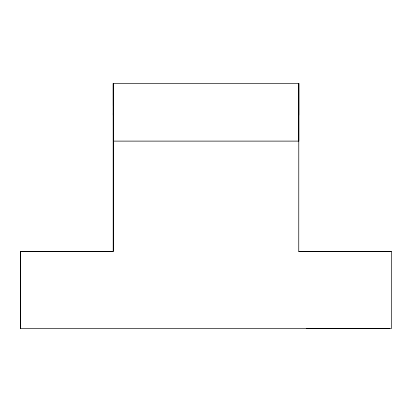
<?xml version="1.0" encoding="UTF-8"?>
<svg xmlns="http://www.w3.org/2000/svg" width="412" height="412" viewBox="0 0 412 412"><rect width="100%" height="100%" fill="white"/><g stroke="black" fill="none" stroke-linecap="round" stroke-linejoin="round"><path stroke-width="0.62" d="M20.61 328.601L20.615 251.423L113.254 251.428L113.238 83.384L113.254 251.428L20.6 251.438L20.605 328.601L391.395 328.596L391.39 251.48L298.757 251.438L298.798 83.379L298.834 141.115L113.31 141.11M298.782 115.185L298.777 83.379M113.238 83.384L298.798 83.379M298.793 251.469L391.39 251.48M306.487 328.627L389.834 328.622M113.285 105.642L113.279 83.389L113.285 115.169L113.285 113.104"/></g></svg>
